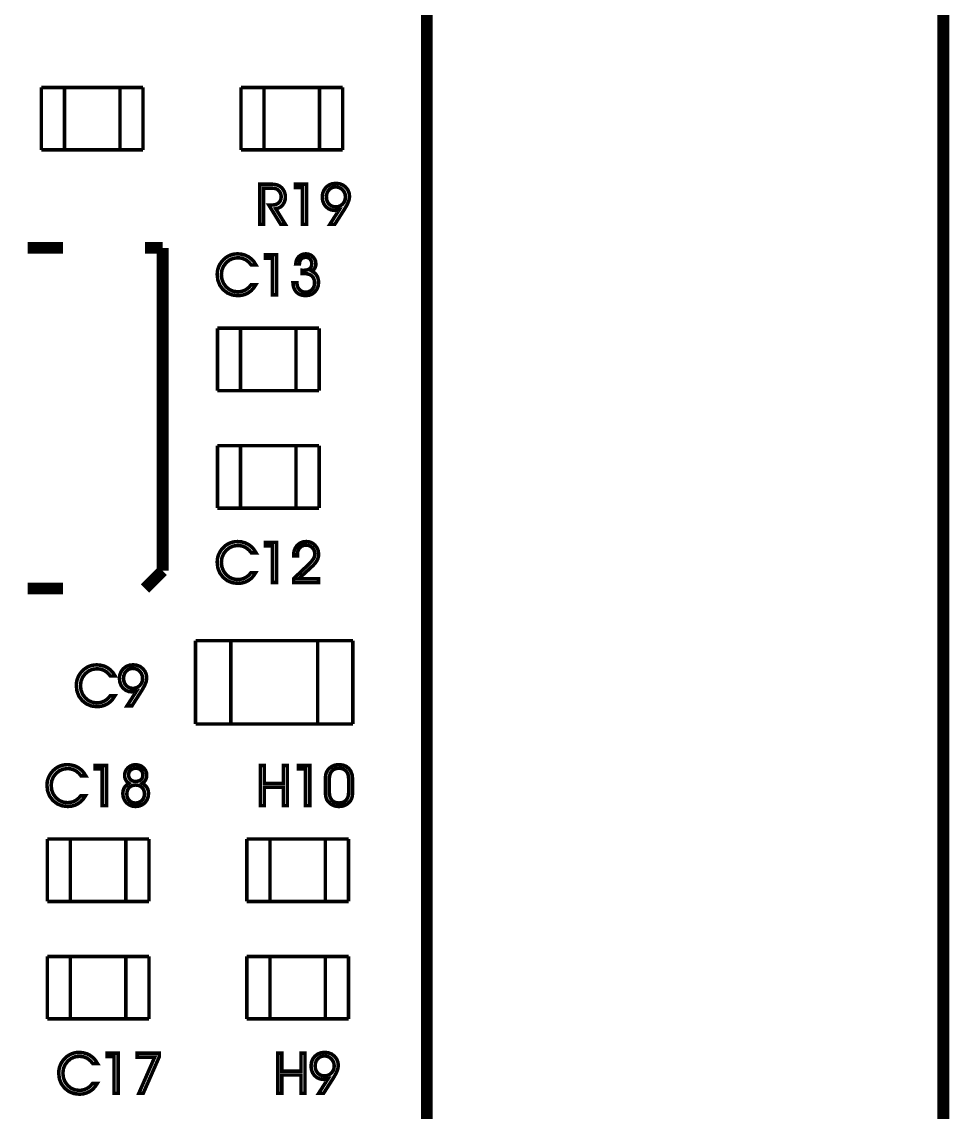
# Model space of a CAD drawing. Extents: x -1.96 to 2.19, y -1.6 to 2.11.
# Drawn here: x 1.397 to 2.187, y -0.478 to 0.451 of the extents above; entities that cross this region are included whole.
import ezdxf

# ---------------------------------------------------------------- set-up
doc = ezdxf.new("R2010")
doc.units = 0
doc.header["$LTSCALE"] = 0.000394
for name, color, linetype in [('KO', 7, 'CONTINUOUS'), ('M4', 7, 'CONTINUOUS'), ('TO', 7, 'CONTINUOUS')]:
    doc.layers.add(name, color=color, linetype=linetype)

msp = doc.modelspace()

# ---------------------------------------------------------------- linework, layer by layer
at = {"layer": 'KO', "color": 7, "linetype": 'CONTINUOUS', "const_width": 0.01}
for points in [[(1.741563, -1.596524), (1.741563, 2.103472)], [(2.181563, -1.596524), (2.181563, 2.103472)]]:
    msp.add_lwpolyline(points, dxfattribs=at)
at = {"layer": 'M4', "color": 7, "linetype": 'CONTINUOUS', "const_width": 0.003}
for points in [[(1.413256, 0.395043), (1.499866, 0.395043)], [(1.413256, 0.341898), (1.413256, 0.395043)], [(1.432941, 0.341898), (1.432941, 0.395043)], [(1.480181, 0.341898), (1.480181, 0.395043)], [(1.499866, 0.341898), (1.499866, 0.395043)], [(1.583256, 0.395043), (1.669866, 0.395043)], [(1.583256, 0.341898), (1.583256, 0.395043)], [(1.602941, 0.341898), (1.602941, 0.395043)], [(1.650181, 0.341898), (1.650181, 0.395043)], [(1.669866, 0.341898), (1.669866, 0.395043)], [(1.413256, 0.341898), (1.499866, 0.341898)], [(1.583256, 0.341898), (1.669866, 0.341898)], [(1.563256, 0.136898), (1.563256, 0.190043)], [(1.563256, 0.190043), (1.649866, 0.190043)], [(1.582941, 0.136898), (1.582941, 0.190043)], [(1.630181, 0.136898), (1.630181, 0.190043)], [(1.649866, 0.136898), (1.649866, 0.190043)], [(1.563256, 0.136898), (1.649866, 0.136898)], [(1.563256, 0.036898), (1.563256, 0.090043)], [(1.563256, 0.090043), (1.649866, 0.090043)], [(1.582941, 0.036898), (1.582941, 0.090043)], [(1.630181, 0.036898), (1.630181, 0.090043)], [(1.649866, 0.036898), (1.649866, 0.090043)], [(1.563256, 0.036898), (1.649866, 0.036898)], [(1.544563, -0.147024), (1.544563, -0.076024)], [(1.544563, -0.076024), (1.678563, -0.076024)], [(1.574563, -0.147024), (1.574563, -0.076024)], [(1.648563, -0.147024), (1.648563, -0.076024)], [(1.678563, -0.147024), (1.678563, -0.076024)], [(1.544563, -0.147024), (1.678563, -0.147024)], [(1.544563, -0.147024), (1.574563, -0.147024)], [(1.418256, -0.244953), (1.504866, -0.244953)], [(1.418256, -0.298098), (1.418256, -0.244953)], [(1.437941, -0.298098), (1.437941, -0.244953)], [(1.485181, -0.298098), (1.485181, -0.244953)], [(1.504866, -0.298098), (1.504866, -0.244953)], [(1.588256, -0.298098), (1.588256, -0.244953)], [(1.588256, -0.244953), (1.674866, -0.244953)], [(1.607941, -0.298098), (1.607941, -0.244953)], [(1.655181, -0.298098), (1.655181, -0.244953)], [(1.674866, -0.298098), (1.674866, -0.244953)], [(1.418256, -0.298098), (1.504866, -0.298098)], [(1.588256, -0.298098), (1.674866, -0.298098)], [(1.418256, -0.344953), (1.504866, -0.344953)], [(1.418256, -0.398098), (1.418256, -0.344953)], [(1.437941, -0.398098), (1.437941, -0.344953)], [(1.485181, -0.398098), (1.485181, -0.344953)], [(1.504866, -0.398098), (1.504866, -0.344953)], [(1.588256, -0.344953), (1.674866, -0.344953)], [(1.588256, -0.398098), (1.588256, -0.344953)], [(1.607941, -0.398098), (1.607941, -0.344953)], [(1.655181, -0.398098), (1.655181, -0.344953)], [(1.674866, -0.398098), (1.674866, -0.344953)], [(1.418256, -0.398098), (1.504866, -0.398098)], [(1.588256, -0.398098), (1.674866, -0.398098)]]:
    msp.add_lwpolyline(points, dxfattribs=at)
at = {"layer": 'TO', "color": 7, "linetype": 'CONTINUOUS'}
for points, const_width in [([(1.602579, 0.309339), (1.602579, 0.278472), (1.599268, 0.278472), (1.599268, 0.312701), (1.608461, 0.312701), (1.610351, 0.31265), (1.611976, 0.312497), (1.613339, 0.312244), (1.61453, 0.311871), (1.615646, 0.311366), (1.616685, 0.310728), (1.617955, 0.309665), (1.619032, 0.308387), (1.619921, 0.306894), (1.62058, 0.305264), (1.620975, 0.303571), (1.621106, 0.301815), (1.620845, 0.299289), (1.620059, 0.297009), (1.618748, 0.294976), (1.617039, 0.29335), (1.615069, 0.292307), (1.612835, 0.291846), (1.621106, 0.278472), (1.61711, 0.278472), (1.606953, 0.294976), (1.610197, 0.294976), (1.612226, 0.295188), (1.613985, 0.295822), (1.615476, 0.296878), (1.616606, 0.298268), (1.617285, 0.299901), (1.617512, 0.301772), (1.617442, 0.302941), (1.617234, 0.304038), (1.616886, 0.305063), (1.616407, 0.306008), (1.615792, 0.306868), (1.615043, 0.307646), (1.614322, 0.308197), (1.61351, 0.308632), (1.61261, 0.308953), (1.611415, 0.309168), (1.609724, 0.309296), (1.607539, 0.309339), (1.602579, 0.309339)], 0.003), ([(1.602579, 0.309339), (1.602579, 0.278472), (1.599268, 0.278472), (1.599268, 0.312701), (1.608461, 0.312701), (1.610351, 0.31265), (1.611976, 0.312497), (1.613339, 0.312244), (1.61453, 0.311871), (1.615646, 0.311366), (1.616685, 0.310728), (1.617955, 0.309665), (1.619032, 0.308387), (1.619921, 0.306894), (1.62058, 0.305264), (1.620975, 0.303571), (1.621106, 0.301815), (1.620845, 0.299289), (1.620059, 0.297009), (1.618748, 0.294976), (1.617039, 0.29335), (1.615069, 0.292307), (1.612835, 0.291846), (1.621106, 0.278472), (1.61711, 0.278472), (1.606953, 0.294976), (1.610197, 0.294976), (1.612226, 0.295188), (1.613985, 0.295822), (1.615476, 0.296878), (1.616606, 0.298268), (1.617285, 0.299901), (1.617512, 0.301772), (1.617442, 0.302941), (1.617234, 0.304038), (1.616886, 0.305063), (1.616407, 0.306008), (1.615792, 0.306868), (1.615043, 0.307646), (1.614322, 0.308197), (1.61351, 0.308632), (1.61261, 0.308953), (1.611415, 0.309168), (1.609724, 0.309296), (1.607539, 0.309339), (1.602579, 0.309339)], 0.003), ([(1.639224, 0.278472), (1.635654, 0.278472), (1.635654, 0.309764), (1.629685, 0.309764), (1.629685, 0.312701), (1.639224, 0.312701), (1.639224, 0.278472)], 0.003), ([(1.639224, 0.278472), (1.635654, 0.278472), (1.635654, 0.309764), (1.629685, 0.309764), (1.629685, 0.312701), (1.639224, 0.312701), (1.639224, 0.278472)], 0.003), ([(1.663161, 0.278472), (1.658957, 0.278472), (1.666941, 0.290878), (1.666228, 0.290722), (1.665554, 0.290593), (1.664917, 0.290492), (1.664326, 0.29042), (1.663773, 0.290377), (1.663256, 0.290362), (1.660331, 0.290723), (1.657763, 0.291805), (1.655555, 0.293606), (1.653863, 0.295957), (1.652849, 0.298676), (1.652512, 0.301764), (1.652879, 0.304938), (1.653977, 0.307723), (1.655803, 0.310118), (1.658194, 0.311955), (1.660985, 0.313058), (1.664173, 0.313425), (1.667306, 0.313063), (1.670066, 0.311976), (1.672453, 0.310165), (1.674289, 0.307831), (1.675389, 0.305163), (1.675756, 0.302165), (1.675286, 0.299154), (1.673874, 0.29561), (1.67152, 0.291535), (1.671277, 0.29115), (1.671074, 0.290828), (1.670909, 0.290571), (1.663161, 0.278472)], 0.003), ([(1.663161, 0.278472), (1.658957, 0.278472), (1.666941, 0.290878), (1.666228, 0.290722), (1.665554, 0.290593), (1.664917, 0.290492), (1.664326, 0.29042), (1.663773, 0.290377), (1.663256, 0.290362), (1.660331, 0.290723), (1.657763, 0.291805), (1.655555, 0.293606), (1.653863, 0.295957), (1.652849, 0.298676), (1.652512, 0.301764), (1.652879, 0.304938), (1.653977, 0.307723), (1.655803, 0.310118), (1.658194, 0.311955), (1.660985, 0.313058), (1.664173, 0.313425), (1.667306, 0.313063), (1.670066, 0.311976), (1.672453, 0.310165), (1.674289, 0.307831), (1.675389, 0.305163), (1.675756, 0.302165), (1.675286, 0.299154), (1.673874, 0.29561), (1.67152, 0.291535), (1.671277, 0.29115), (1.671074, 0.290828), (1.670909, 0.290571), (1.663161, 0.278472)], 0.003), ([(1.663965, 0.293346), (1.666183, 0.293619), (1.668153, 0.294436), (1.66987, 0.295795), (1.671193, 0.29755), (1.671987, 0.299556), (1.672252, 0.301815), (1.671982, 0.304098), (1.671171, 0.306131), (1.669819, 0.307909), (1.668084, 0.309287), (1.666115, 0.310114), (1.663913, 0.31039), (1.661797, 0.310122), (1.659922, 0.309322), (1.658291, 0.307992), (1.657029, 0.306245), (1.656272, 0.304202), (1.65602, 0.301862), (1.656268, 0.299529), (1.657016, 0.297491), (1.658268, 0.295748), (1.659896, 0.294415), (1.661796, 0.293614), (1.663965, 0.293346)], 0.003), ([(1.663965, 0.293346), (1.666183, 0.293619), (1.668153, 0.294436), (1.66987, 0.295795), (1.671193, 0.29755), (1.671987, 0.299556), (1.672252, 0.301815), (1.671982, 0.304098), (1.671171, 0.306131), (1.669819, 0.307909), (1.668084, 0.309287), (1.666115, 0.310114), (1.663913, 0.31039), (1.661797, 0.310122), (1.659922, 0.309322), (1.658291, 0.307992), (1.657029, 0.306245), (1.656272, 0.304202), (1.65602, 0.301862), (1.656268, 0.299529), (1.657016, 0.297491), (1.658268, 0.295748), (1.659896, 0.294415), (1.661796, 0.293614), (1.663965, 0.293346)], 0.003), ([(1.401563, 0.258472), (1.431563, 0.258472)], 0.01), ([(1.501563, 0.258472), (1.516563, 0.258472)], 0.01), ([(1.516563, -0.016524), (1.516563, 0.258472)], 0.01), ([(1.592028, 0.243843), (1.590434, 0.245784), (1.588718, 0.247353), (1.586878, 0.248543), (1.584894, 0.249379), (1.582732, 0.24988), (1.580394, 0.250047), (1.576768, 0.249577), (1.573511, 0.248166), (1.570622, 0.245819), (1.56837, 0.242816), (1.56702, 0.23946), (1.566571, 0.235748), (1.56702, 0.231829), (1.568365, 0.228341), (1.570606, 0.225283), (1.573485, 0.222923), (1.576746, 0.221505), (1.580394, 0.221031), (1.582686, 0.221197), (1.584827, 0.221692), (1.586815, 0.222516), (1.588641, 0.223666), (1.5903, 0.225141), (1.591795, 0.226937), (1.595791, 0.226937), (1.594049, 0.224244), (1.591949, 0.22199), (1.589492, 0.220173), (1.586754, 0.218851), (1.5838, 0.218056), (1.580626, 0.217791), (1.575874, 0.218364), (1.571679, 0.22008), (1.568039, 0.222941), (1.565239, 0.226655), (1.563559, 0.230942), (1.563, 0.235795), (1.563152, 0.238151), (1.563607, 0.240424), (1.564362, 0.242614), (1.565412, 0.244695), (1.566744, 0.246631), (1.568358, 0.248425), (1.570055, 0.249923), (1.571885, 0.251155), (1.573846, 0.252122), (1.575933, 0.252823), (1.578131, 0.253242), (1.580441, 0.253382), (1.58373, 0.253106), (1.586789, 0.252278), (1.589622, 0.250898), (1.592152, 0.249006), (1.594302, 0.246655), (1.596071, 0.243843), (1.592028, 0.243843)], 0.003), ([(1.592028, 0.243843), (1.590434, 0.245784), (1.588718, 0.247353), (1.586878, 0.248543), (1.584894, 0.249379), (1.582732, 0.24988), (1.580394, 0.250047), (1.576768, 0.249577), (1.573511, 0.248166), (1.570622, 0.245819), (1.56837, 0.242816), (1.56702, 0.23946), (1.566571, 0.235748), (1.56702, 0.231829), (1.568365, 0.228341), (1.570606, 0.225283), (1.573485, 0.222923), (1.576746, 0.221505), (1.580394, 0.221031), (1.582686, 0.221197), (1.584827, 0.221692), (1.586815, 0.222516), (1.588641, 0.223666), (1.5903, 0.225141), (1.591795, 0.226937), (1.595791, 0.226937), (1.594049, 0.224244), (1.591949, 0.22199), (1.589492, 0.220173), (1.586754, 0.218851), (1.5838, 0.218056), (1.580626, 0.217791), (1.575874, 0.218364), (1.571679, 0.22008), (1.568039, 0.222941), (1.565239, 0.226655), (1.563559, 0.230942), (1.563, 0.235795), (1.563152, 0.238151), (1.563607, 0.240424), (1.564362, 0.242614), (1.565412, 0.244695), (1.566744, 0.246631), (1.568358, 0.248425), (1.570055, 0.249923), (1.571885, 0.251155), (1.573846, 0.252122), (1.575933, 0.252823), (1.578131, 0.253242), (1.580441, 0.253382), (1.58373, 0.253106), (1.586789, 0.252278), (1.589622, 0.250898), (1.592152, 0.249006), (1.594302, 0.246655), (1.596071, 0.243843), (1.592028, 0.243843)], 0.003), ([(1.61365, 0.218472), (1.610079, 0.218472), (1.610079, 0.249764), (1.60411, 0.249764), (1.60411, 0.252701), (1.61365, 0.252701), (1.61365, 0.218472)], 0.003), ([(1.61365, 0.218472), (1.610079, 0.218472), (1.610079, 0.249764), (1.60411, 0.249764), (1.60411, 0.252701), (1.61365, 0.252701), (1.61365, 0.218472)], 0.003), ([(1.630933, 0.228862), (1.630933, 0.228583), (1.631167, 0.22645), (1.631867, 0.224575), (1.633035, 0.222957), (1.63455, 0.221719), (1.636286, 0.220976), (1.638244, 0.220728), (1.64035, 0.220974), (1.642196, 0.221713), (1.64378, 0.222949), (1.644989, 0.224568), (1.645712, 0.22646), (1.645953, 0.22863), (1.645697, 0.231036), (1.64493, 0.233024), (1.643654, 0.234591), (1.64188, 0.235721), (1.63963, 0.236397), (1.636906, 0.236622), (1.636518, 0.236622), (1.636192, 0.23662), (1.635933, 0.236614), (1.635713, 0.236604), (1.635514, 0.23659), (1.635331, 0.236575), (1.635331, 0.239421), (1.635511, 0.239406), (1.635698, 0.239392), (1.635894, 0.239382), (1.636134, 0.239376), (1.636441, 0.239374), (1.636815, 0.239374), (1.638883, 0.239529), (1.640578, 0.239995), (1.641902, 0.240772), (1.642846, 0.24186), (1.643413, 0.243249), (1.643602, 0.244941), (1.64344, 0.246451), (1.642953, 0.247769), (1.642142, 0.248898), (1.641089, 0.249759), (1.63987, 0.250274), (1.638484, 0.250445), (1.636928, 0.250277), (1.635612, 0.249772), (1.634535, 0.248929), (1.633731, 0.247784), (1.633237, 0.246371), (1.633051, 0.244685), (1.629921, 0.244685), (1.630302, 0.247168), (1.631156, 0.249284), (1.632484, 0.251031), (1.634216, 0.252337), (1.63627, 0.253121), (1.638646, 0.253382), (1.640865, 0.253104), (1.642852, 0.252269), (1.644606, 0.250878), (1.645971, 0.249107), (1.64679, 0.247127), (1.647063, 0.244941), (1.646974, 0.243637), (1.646711, 0.242449), (1.646276, 0.241378), (1.64564, 0.240397), (1.644798, 0.23947), (1.643748, 0.238594), (1.645457, 0.237507), (1.646858, 0.236212), (1.647953, 0.234705), (1.648736, 0.232995), (1.649208, 0.23108), (1.649366, 0.228961), (1.649021, 0.225975), (1.647983, 0.223324), (1.646252, 0.221008), (1.643998, 0.219222), (1.641392, 0.218149), (1.638437, 0.217791), (1.635325, 0.21812), (1.632683, 0.219106), (1.630508, 0.220752), (1.628882, 0.222968), (1.627887, 0.225672), (1.627524, 0.228862), (1.630933, 0.228862)], 0.003), ([(1.630933, 0.228862), (1.630933, 0.228583), (1.631167, 0.22645), (1.631867, 0.224575), (1.633035, 0.222957), (1.63455, 0.221719), (1.636286, 0.220976), (1.638244, 0.220728), (1.64035, 0.220974), (1.642196, 0.221713), (1.64378, 0.222949), (1.644989, 0.224568), (1.645712, 0.22646), (1.645953, 0.22863), (1.645697, 0.231036), (1.64493, 0.233024), (1.643654, 0.234591), (1.64188, 0.235721), (1.63963, 0.236397), (1.636906, 0.236622), (1.636518, 0.236622), (1.636192, 0.23662), (1.635933, 0.236614), (1.635713, 0.236604), (1.635514, 0.23659), (1.635331, 0.236575), (1.635331, 0.239421), (1.635511, 0.239406), (1.635698, 0.239392), (1.635894, 0.239382), (1.636134, 0.239376), (1.636441, 0.239374), (1.636815, 0.239374), (1.638883, 0.239529), (1.640578, 0.239995), (1.641902, 0.240772), (1.642846, 0.24186), (1.643413, 0.243249), (1.643602, 0.244941), (1.64344, 0.246451), (1.642953, 0.247769), (1.642142, 0.248898), (1.641089, 0.249759), (1.63987, 0.250274), (1.638484, 0.250445), (1.636928, 0.250277), (1.635612, 0.249772), (1.634535, 0.248929), (1.633731, 0.247784), (1.633237, 0.246371), (1.633051, 0.244685), (1.629921, 0.244685), (1.630302, 0.247168), (1.631156, 0.249284), (1.632484, 0.251031), (1.634216, 0.252337), (1.63627, 0.253121), (1.638646, 0.253382), (1.640865, 0.253104), (1.642852, 0.252269), (1.644606, 0.250878), (1.645971, 0.249107), (1.64679, 0.247127), (1.647063, 0.244941), (1.646974, 0.243637), (1.646711, 0.242449), (1.646276, 0.241378), (1.64564, 0.240397), (1.644798, 0.23947), (1.643748, 0.238594), (1.645457, 0.237507), (1.646858, 0.236212), (1.647953, 0.234705), (1.648736, 0.232995), (1.649208, 0.23108), (1.649366, 0.228961), (1.649021, 0.225975), (1.647983, 0.223324), (1.646252, 0.221008), (1.643998, 0.219222), (1.641392, 0.218149), (1.638437, 0.217791), (1.635325, 0.21812), (1.632683, 0.219106), (1.630508, 0.220752), (1.628882, 0.222968), (1.627887, 0.225672), (1.627524, 0.228862), (1.630933, 0.228862)], 0.003), ([(1.592028, -0.001157), (1.590434, 0.000784), (1.588718, 0.002353), (1.586878, 0.003543), (1.584894, 0.004379), (1.582732, 0.00488), (1.580394, 0.005047), (1.576768, 0.004577), (1.573511, 0.003166), (1.570622, 0.000819), (1.56837, -0.002184), (1.56702, -0.00554), (1.566571, -0.009252), (1.56702, -0.013171), (1.568365, -0.016659), (1.570606, -0.019717), (1.573485, -0.022077), (1.576746, -0.023495), (1.580394, -0.023969), (1.582686, -0.023803), (1.584827, -0.023308), (1.586815, -0.022484), (1.588641, -0.021334), (1.5903, -0.019859), (1.591795, -0.018063), (1.595791, -0.018063), (1.594049, -0.020756), (1.591949, -0.02301), (1.589492, -0.024827), (1.586754, -0.026149), (1.5838, -0.026944), (1.580626, -0.027209), (1.575874, -0.026636), (1.571679, -0.02492), (1.568039, -0.022059), (1.565239, -0.018345), (1.563559, -0.014058), (1.563, -0.009205), (1.563152, -0.006849), (1.563607, -0.004576), (1.564362, -0.002386), (1.565412, -0.000305), (1.566744, 0.001631), (1.568358, 0.003425), (1.570055, 0.004923), (1.571885, 0.006155), (1.573846, 0.007122), (1.575933, 0.007823), (1.578131, 0.008242), (1.580441, 0.008382), (1.58373, 0.008106), (1.586789, 0.007278), (1.589622, 0.005898), (1.592152, 0.004006), (1.594302, 0.001655), (1.596071, -0.001157), (1.592028, -0.001157)], 0.003), ([(1.592028, -0.001157), (1.590434, 0.000784), (1.588718, 0.002353), (1.586878, 0.003543), (1.584894, 0.004379), (1.582732, 0.00488), (1.580394, 0.005047), (1.576768, 0.004577), (1.573511, 0.003166), (1.570622, 0.000819), (1.56837, -0.002184), (1.56702, -0.00554), (1.566571, -0.009252), (1.56702, -0.013171), (1.568365, -0.016659), (1.570606, -0.019717), (1.573485, -0.022077), (1.576746, -0.023495), (1.580394, -0.023969), (1.582686, -0.023803), (1.584827, -0.023308), (1.586815, -0.022484), (1.588641, -0.021334), (1.5903, -0.019859), (1.591795, -0.018063), (1.595791, -0.018063), (1.594049, -0.020756), (1.591949, -0.02301), (1.589492, -0.024827), (1.586754, -0.026149), (1.5838, -0.026944), (1.580626, -0.027209), (1.575874, -0.026636), (1.571679, -0.02492), (1.568039, -0.022059), (1.565239, -0.018345), (1.563559, -0.014058), (1.563, -0.009205), (1.563152, -0.006849), (1.563607, -0.004576), (1.564362, -0.002386), (1.565412, -0.000305), (1.566744, 0.001631), (1.568358, 0.003425), (1.570055, 0.004923), (1.571885, 0.006155), (1.573846, 0.007122), (1.575933, 0.007823), (1.578131, 0.008242), (1.580441, 0.008382), (1.58373, 0.008106), (1.586789, 0.007278), (1.589622, 0.005898), (1.592152, 0.004006), (1.594302, 0.001655), (1.596071, -0.001157), (1.592028, -0.001157)], 0.003), ([(1.649315, -0.026528), (1.628094, -0.026528), (1.628094, -0.023213), (1.640224, -0.011701), (1.642353, -0.009588), (1.643937, -0.007793), (1.644984, -0.006315), (1.64563, -0.004984), (1.646017, -0.003621), (1.646146, -0.002224), (1.645913, -0.000197), (1.645213, 0.001601), (1.644043, 0.003169), (1.642514, 0.004378), (1.640731, 0.005102), (1.638693, 0.005343), (1.636617, 0.005096), (1.634838, 0.004354), (1.633358, 0.003118), (1.632247, 0.001473), (1.63158, -0.000497), (1.631358, -0.002795), (1.631361, -0.00293), (1.631369, -0.003094), (1.631382, -0.003283), (1.631396, -0.003474), (1.631406, -0.003631), (1.631409, -0.003756), (1.628094, -0.003756), (1.628094, -0.003244), (1.628432, -0.000006), (1.629445, 0.002802), (1.631134, 0.005181), (1.633359, 0.006981), (1.635973, 0.008064), (1.638972, 0.008425), (1.641731, 0.008077), (1.644197, 0.007032), (1.64637, 0.005287), (1.648062, 0.00303), (1.649076, 0.000449), (1.649413, -0.002457), (1.649271, -0.004204), (1.648844, -0.005903), (1.64813, -0.007551), (1.647113, -0.009189), (1.645762, -0.010861), (1.644079, -0.012567), (1.632539, -0.023213), (1.649315, -0.023213), (1.649315, -0.026528)], 0.003), ([(1.649315, -0.026528), (1.628094, -0.026528), (1.628094, -0.023213), (1.640224, -0.011701), (1.642353, -0.009588), (1.643937, -0.007793), (1.644984, -0.006315), (1.64563, -0.004984), (1.646017, -0.003621), (1.646146, -0.002224), (1.645913, -0.000197), (1.645213, 0.001601), (1.644043, 0.003169), (1.642514, 0.004378), (1.640731, 0.005102), (1.638693, 0.005343), (1.636617, 0.005096), (1.634838, 0.004354), (1.633358, 0.003118), (1.632247, 0.001473), (1.63158, -0.000497), (1.631358, -0.002795), (1.631361, -0.00293), (1.631369, -0.003094), (1.631382, -0.003283), (1.631396, -0.003474), (1.631406, -0.003631), (1.631409, -0.003756), (1.628094, -0.003756), (1.628094, -0.003244), (1.628432, -0.000006), (1.629445, 0.002802), (1.631134, 0.005181), (1.633359, 0.006981), (1.635973, 0.008064), (1.638972, 0.008425), (1.641731, 0.008077), (1.644197, 0.007032), (1.64637, 0.005287), (1.648062, 0.00303), (1.649076, 0.000449), (1.649413, -0.002457), (1.649271, -0.004204), (1.648844, -0.005903), (1.64813, -0.007551), (1.647113, -0.009189), (1.645762, -0.010861), (1.644079, -0.012567), (1.632539, -0.023213), (1.649315, -0.023213), (1.649315, -0.026528)], 0.003), ([(1.61365, -0.026528), (1.610079, -0.026528), (1.610079, 0.004764), (1.60411, 0.004764), (1.60411, 0.007701), (1.61365, 0.007701), (1.61365, -0.026528)], 0.003), ([(1.61365, -0.026528), (1.610079, -0.026528), (1.610079, 0.004764), (1.60411, 0.004764), (1.60411, 0.007701), (1.61365, 0.007701), (1.61365, -0.026528)], 0.003), ([(1.501563, -0.031524), (1.516563, -0.016524)], 0.01), ([(1.401563, -0.031524), (1.431563, -0.031524)], 0.01), ([(1.472028, -0.106157), (1.470434, -0.104216), (1.468718, -0.102647), (1.466878, -0.101457), (1.464894, -0.100621), (1.462732, -0.10012), (1.460394, -0.099953), (1.456768, -0.100423), (1.453511, -0.101834), (1.450622, -0.104181), (1.44837, -0.107184), (1.44702, -0.11054), (1.446571, -0.114252), (1.44702, -0.118171), (1.448365, -0.121659), (1.450606, -0.124717), (1.453485, -0.127077), (1.456746, -0.128495), (1.460394, -0.128969), (1.462686, -0.128803), (1.464827, -0.128308), (1.466815, -0.127484), (1.468641, -0.126334), (1.4703, -0.124859), (1.471795, -0.123063), (1.475791, -0.123063), (1.474049, -0.125756), (1.471949, -0.12801), (1.469492, -0.129827), (1.466754, -0.131149), (1.4638, -0.131944), (1.460626, -0.132209), (1.455874, -0.131636), (1.451679, -0.12992), (1.448039, -0.127059), (1.445239, -0.123345), (1.443559, -0.119058), (1.443, -0.114205), (1.443152, -0.111849), (1.443607, -0.109576), (1.444362, -0.107386), (1.445412, -0.105305), (1.446744, -0.103369), (1.448358, -0.101575), (1.450055, -0.100077), (1.451885, -0.098845), (1.453846, -0.097878), (1.455933, -0.097177), (1.458131, -0.096758), (1.460441, -0.096618), (1.46373, -0.096894), (1.466789, -0.097722), (1.469622, -0.099102), (1.472152, -0.100994), (1.474302, -0.103345), (1.476071, -0.106157), (1.472028, -0.106157)], 0.003), ([(1.472028, -0.106157), (1.470434, -0.104216), (1.468718, -0.102647), (1.466878, -0.101457), (1.464894, -0.100621), (1.462732, -0.10012), (1.460394, -0.099953), (1.456768, -0.100423), (1.453511, -0.101834), (1.450622, -0.104181), (1.44837, -0.107184), (1.44702, -0.11054), (1.446571, -0.114252), (1.44702, -0.118171), (1.448365, -0.121659), (1.450606, -0.124717), (1.453485, -0.127077), (1.456746, -0.128495), (1.460394, -0.128969), (1.462686, -0.128803), (1.464827, -0.128308), (1.466815, -0.127484), (1.468641, -0.126334), (1.4703, -0.124859), (1.471795, -0.123063), (1.475791, -0.123063), (1.474049, -0.125756), (1.471949, -0.12801), (1.469492, -0.129827), (1.466754, -0.131149), (1.4638, -0.131944), (1.460626, -0.132209), (1.455874, -0.131636), (1.451679, -0.12992), (1.448039, -0.127059), (1.445239, -0.123345), (1.443559, -0.119058), (1.443, -0.114205), (1.443152, -0.111849), (1.443607, -0.109576), (1.444362, -0.107386), (1.445412, -0.105305), (1.446744, -0.103369), (1.448358, -0.101575), (1.450055, -0.100077), (1.451885, -0.098845), (1.453846, -0.097878), (1.455933, -0.097177), (1.458131, -0.096758), (1.460441, -0.096618), (1.46373, -0.096894), (1.466789, -0.097722), (1.469622, -0.099102), (1.472152, -0.100994), (1.474302, -0.103345), (1.476071, -0.106157), (1.472028, -0.106157)], 0.003), ([(1.490386, -0.131528), (1.486181, -0.131528), (1.494165, -0.119122), (1.493453, -0.119278), (1.492778, -0.119407), (1.492142, -0.119508), (1.491551, -0.11958), (1.490998, -0.119623), (1.49048, -0.119638), (1.487556, -0.119277), (1.484988, -0.118195), (1.48278, -0.116394), (1.481088, -0.114043), (1.480074, -0.111324), (1.479736, -0.108236), (1.480103, -0.105062), (1.481201, -0.102277), (1.483028, -0.099882), (1.485418, -0.098045), (1.488209, -0.096942), (1.491398, -0.096575), (1.49453, -0.096937), (1.49729, -0.098024), (1.499677, -0.099835), (1.501513, -0.102169), (1.502614, -0.104837), (1.50298, -0.107835), (1.50251, -0.110846), (1.501099, -0.11439), (1.498744, -0.118465), (1.498501, -0.11885), (1.498298, -0.119172), (1.498134, -0.119429), (1.490386, -0.131528)], 0.003), ([(1.490386, -0.131528), (1.486181, -0.131528), (1.494165, -0.119122), (1.493453, -0.119278), (1.492778, -0.119407), (1.492142, -0.119508), (1.491551, -0.11958), (1.490998, -0.119623), (1.49048, -0.119638), (1.487556, -0.119277), (1.484988, -0.118195), (1.48278, -0.116394), (1.481088, -0.114043), (1.480074, -0.111324), (1.479736, -0.108236), (1.480103, -0.105062), (1.481201, -0.102277), (1.483028, -0.099882), (1.485418, -0.098045), (1.488209, -0.096942), (1.491398, -0.096575), (1.49453, -0.096937), (1.49729, -0.098024), (1.499677, -0.099835), (1.501513, -0.102169), (1.502614, -0.104837), (1.50298, -0.107835), (1.50251, -0.110846), (1.501099, -0.11439), (1.498744, -0.118465), (1.498501, -0.11885), (1.498298, -0.119172), (1.498134, -0.119429), (1.490386, -0.131528)], 0.003), ([(1.491189, -0.116654), (1.493408, -0.116381), (1.495377, -0.115564), (1.497094, -0.114205), (1.498417, -0.11245), (1.499211, -0.110444), (1.499476, -0.108185), (1.499206, -0.105902), (1.498395, -0.103869), (1.497043, -0.102091), (1.495308, -0.100713), (1.49334, -0.099886), (1.491138, -0.09961), (1.489021, -0.099878), (1.487147, -0.100678), (1.485516, -0.102008), (1.484253, -0.103755), (1.483496, -0.105798), (1.483244, -0.108138), (1.483493, -0.110471), (1.484241, -0.112509), (1.485492, -0.114252), (1.48712, -0.115585), (1.48902, -0.116386), (1.491189, -0.116654)], 0.003), ([(1.491189, -0.116654), (1.493408, -0.116381), (1.495377, -0.115564), (1.497094, -0.114205), (1.498417, -0.11245), (1.499211, -0.110444), (1.499476, -0.108185), (1.499206, -0.105902), (1.498395, -0.103869), (1.497043, -0.102091), (1.495308, -0.100713), (1.49334, -0.099886), (1.491138, -0.09961), (1.489021, -0.099878), (1.487147, -0.100678), (1.485516, -0.102008), (1.484253, -0.103755), (1.483496, -0.105798), (1.483244, -0.108138), (1.483493, -0.110471), (1.484241, -0.112509), (1.485492, -0.114252), (1.48712, -0.115585), (1.48902, -0.116386), (1.491189, -0.116654)], 0.003), ([(1.447028, -0.191157), (1.445434, -0.189216), (1.443718, -0.187647), (1.441878, -0.186457), (1.439894, -0.185621), (1.437732, -0.18512), (1.435394, -0.184953), (1.431768, -0.185423), (1.428511, -0.186834), (1.425622, -0.189181), (1.42337, -0.192184), (1.42202, -0.19554), (1.421571, -0.199252), (1.42202, -0.203171), (1.423365, -0.206659), (1.425606, -0.209717), (1.428485, -0.212077), (1.431746, -0.213495), (1.435394, -0.213969), (1.437686, -0.213803), (1.439827, -0.213308), (1.441815, -0.212484), (1.443641, -0.211334), (1.4453, -0.209859), (1.446795, -0.208063), (1.450791, -0.208063), (1.449049, -0.210756), (1.446949, -0.21301), (1.444492, -0.214827), (1.441754, -0.216149), (1.4388, -0.216944), (1.435626, -0.217209), (1.430874, -0.216636), (1.426679, -0.21492), (1.423039, -0.212059), (1.420239, -0.208345), (1.418559, -0.204058), (1.418, -0.199205), (1.418152, -0.196849), (1.418607, -0.194576), (1.419362, -0.192386), (1.420412, -0.190305), (1.421744, -0.188369), (1.423358, -0.186575), (1.425055, -0.185077), (1.426885, -0.183845), (1.428846, -0.182878), (1.430933, -0.182177), (1.433131, -0.181758), (1.435441, -0.181618), (1.43873, -0.181894), (1.441789, -0.182722), (1.444622, -0.184102), (1.447152, -0.185994), (1.449302, -0.188345), (1.451071, -0.191157), (1.447028, -0.191157)], 0.003), ([(1.447028, -0.191157), (1.445434, -0.189216), (1.443718, -0.187647), (1.441878, -0.186457), (1.439894, -0.185621), (1.437732, -0.18512), (1.435394, -0.184953), (1.431768, -0.185423), (1.428511, -0.186834), (1.425622, -0.189181), (1.42337, -0.192184), (1.42202, -0.19554), (1.421571, -0.199252), (1.42202, -0.203171), (1.423365, -0.206659), (1.425606, -0.209717), (1.428485, -0.212077), (1.431746, -0.213495), (1.435394, -0.213969), (1.437686, -0.213803), (1.439827, -0.213308), (1.441815, -0.212484), (1.443641, -0.211334), (1.4453, -0.209859), (1.446795, -0.208063), (1.450791, -0.208063), (1.449049, -0.210756), (1.446949, -0.21301), (1.444492, -0.214827), (1.441754, -0.216149), (1.4388, -0.216944), (1.435626, -0.217209), (1.430874, -0.216636), (1.426679, -0.21492), (1.423039, -0.212059), (1.420239, -0.208345), (1.418559, -0.204058), (1.418, -0.199205), (1.418152, -0.196849), (1.418607, -0.194576), (1.419362, -0.192386), (1.420412, -0.190305), (1.421744, -0.188369), (1.423358, -0.186575), (1.425055, -0.185077), (1.426885, -0.183845), (1.428846, -0.182878), (1.430933, -0.182177), (1.433131, -0.181758), (1.435441, -0.181618), (1.43873, -0.181894), (1.441789, -0.182722), (1.444622, -0.184102), (1.447152, -0.185994), (1.449302, -0.188345), (1.451071, -0.191157), (1.447028, -0.191157)], 0.003), ([(1.46865, -0.216528), (1.465079, -0.216528), (1.465079, -0.185236), (1.45911, -0.185236), (1.45911, -0.182299), (1.46865, -0.182299), (1.46865, -0.216528)], 0.003), ([(1.46865, -0.216528), (1.465079, -0.216528), (1.465079, -0.185236), (1.45911, -0.185236), (1.45911, -0.182299), (1.46865, -0.182299), (1.46865, -0.216528)], 0.003), ([(1.487811, -0.197406), (1.486704, -0.196555), (1.485791, -0.195588), (1.485075, -0.194512), (1.484559, -0.193323), (1.484249, -0.192042), (1.484146, -0.190669), (1.48445, -0.18833), (1.485365, -0.186209), (1.48689, -0.184303), (1.488836, -0.182813), (1.491034, -0.181917), (1.493484, -0.181618), (1.496023, -0.181907), (1.498277, -0.182775), (1.500248, -0.184224), (1.501768, -0.186074), (1.50268, -0.188142), (1.502984, -0.190425), (1.502881, -0.191925), (1.502571, -0.193277), (1.502055, -0.194488), (1.501324, -0.195567), (1.500366, -0.196542), (1.499181, -0.197406), (1.500827, -0.198492), (1.502164, -0.199713), (1.503193, -0.201067), (1.503922, -0.202572), (1.504361, -0.204247), (1.504508, -0.206091), (1.504162, -0.209127), (1.503125, -0.211788), (1.501394, -0.214071), (1.499115, -0.215815), (1.496429, -0.216861), (1.493339, -0.217209), (1.490499, -0.216858), (1.487963, -0.215805), (1.485732, -0.214047), (1.484002, -0.211782), (1.482966, -0.209207), (1.482622, -0.206323), (1.482755, -0.204457), (1.483157, -0.20278), (1.483831, -0.201291), (1.484809, -0.199929), (1.486137, -0.198634), (1.487811, -0.197406)], 0.003), ([(1.487811, -0.197406), (1.486704, -0.196555), (1.485791, -0.195588), (1.485075, -0.194512), (1.484559, -0.193323), (1.484249, -0.192042), (1.484146, -0.190669), (1.48445, -0.18833), (1.485365, -0.186209), (1.48689, -0.184303), (1.488836, -0.182813), (1.491034, -0.181917), (1.493484, -0.181618), (1.496023, -0.181907), (1.498277, -0.182775), (1.500248, -0.184224), (1.501768, -0.186074), (1.50268, -0.188142), (1.502984, -0.190425), (1.502881, -0.191925), (1.502571, -0.193277), (1.502055, -0.194488), (1.501324, -0.195567), (1.500366, -0.196542), (1.499181, -0.197406), (1.500827, -0.198492), (1.502164, -0.199713), (1.503193, -0.201067), (1.503922, -0.202572), (1.504361, -0.204247), (1.504508, -0.206091), (1.504162, -0.209127), (1.503125, -0.211788), (1.501394, -0.214071), (1.499115, -0.215815), (1.496429, -0.216861), (1.493339, -0.217209), (1.490499, -0.216858), (1.487963, -0.215805), (1.485732, -0.214047), (1.484002, -0.211782), (1.482966, -0.209207), (1.482622, -0.206323), (1.482755, -0.204457), (1.483157, -0.20278), (1.483831, -0.201291), (1.484809, -0.199929), (1.486137, -0.198634), (1.487811, -0.197406)], 0.003), ([(1.487531, -0.190146), (1.48771, -0.191734), (1.488247, -0.193111), (1.489142, -0.194272), (1.490326, -0.195154), (1.491724, -0.195682), (1.493339, -0.195858), (1.495236, -0.195698), (1.496815, -0.195217), (1.498075, -0.194413), (1.49899, -0.19331), (1.499538, -0.19192), (1.49972, -0.190244), (1.49953, -0.188699), (1.498959, -0.187356), (1.498008, -0.186213), (1.496768, -0.185344), (1.495313, -0.184823), (1.493646, -0.18465), (1.492001, -0.184823), (1.490546, -0.185346), (1.48928, -0.18622), (1.48831, -0.187358), (1.487727, -0.188667), (1.487531, -0.190146)], 0.003), ([(1.487531, -0.190146), (1.48771, -0.191734), (1.488247, -0.193111), (1.489142, -0.194272), (1.490326, -0.195154), (1.491724, -0.195682), (1.493339, -0.195858), (1.495236, -0.195698), (1.496815, -0.195217), (1.498075, -0.194413), (1.49899, -0.19331), (1.499538, -0.19192), (1.49972, -0.190244), (1.49953, -0.188699), (1.498959, -0.187356), (1.498008, -0.186213), (1.496768, -0.185344), (1.495313, -0.184823), (1.493646, -0.18465), (1.492001, -0.184823), (1.490546, -0.185346), (1.48928, -0.18622), (1.48831, -0.187358), (1.487727, -0.188667), (1.487531, -0.190146)], 0.003), ([(1.603126, -0.216528), (1.59974, -0.216528), (1.59974, -0.182299), (1.603126, -0.182299), (1.603126, -0.19765), (1.61939, -0.19765), (1.61939, -0.182299), (1.622752, -0.182299), (1.622752, -0.216528), (1.61939, -0.216528), (1.61939, -0.200913), (1.603126, -0.200913), (1.603126, -0.216528)], 0.003), ([(1.603126, -0.216528), (1.59974, -0.216528), (1.59974, -0.182299), (1.603126, -0.182299), (1.603126, -0.19765), (1.61939, -0.19765), (1.61939, -0.182299), (1.622752, -0.182299), (1.622752, -0.216528), (1.61939, -0.216528), (1.61939, -0.200913), (1.603126, -0.200913), (1.603126, -0.216528)], 0.003), ([(1.641854, -0.216528), (1.638283, -0.216528), (1.638283, -0.185236), (1.632315, -0.185236), (1.632315, -0.182299), (1.641854, -0.182299), (1.641854, -0.216528)], 0.003), ([(1.641854, -0.216528), (1.638283, -0.216528), (1.638283, -0.185236), (1.632315, -0.185236), (1.632315, -0.182299), (1.641854, -0.182299), (1.641854, -0.216528)], 0.003), ([(1.655193, -0.204492), (1.655193, -0.194343), (1.655245, -0.192311), (1.655403, -0.190647), (1.655665, -0.189343), (1.656045, -0.18825), (1.65656, -0.187203), (1.657213, -0.186205), (1.658428, -0.184833), (1.65981, -0.183689), (1.661362, -0.182772), (1.663053, -0.182108), (1.664851, -0.181708), (1.66676, -0.181575), (1.670093, -0.181947), (1.672921, -0.183061), (1.675244, -0.184913), (1.676967, -0.187423), (1.678001, -0.190501), (1.678346, -0.19415), (1.678346, -0.204638), (1.678297, -0.206377), (1.678147, -0.207908), (1.677898, -0.209224), (1.677542, -0.210394), (1.677066, -0.211464), (1.676469, -0.212437), (1.675285, -0.213843), (1.673898, -0.215018), (1.672307, -0.215965), (1.670563, -0.216655), (1.668714, -0.21707), (1.66676, -0.217209), (1.664854, -0.217077), (1.663061, -0.216683), (1.661378, -0.216024), (1.65982, -0.21511), (1.658418, -0.213962), (1.657165, -0.212579), (1.656539, -0.211638), (1.656039, -0.210568), (1.655665, -0.20937), (1.655403, -0.207987), (1.655245, -0.20636), (1.655193, -0.204492)], 0.003), ([(1.655193, -0.204492), (1.655193, -0.194343), (1.655245, -0.192311), (1.655403, -0.190647), (1.655665, -0.189343), (1.656045, -0.18825), (1.65656, -0.187203), (1.657213, -0.186205), (1.658428, -0.184833), (1.65981, -0.183689), (1.661362, -0.182772), (1.663053, -0.182108), (1.664851, -0.181708), (1.66676, -0.181575), (1.670093, -0.181947), (1.672921, -0.183061), (1.675244, -0.184913), (1.676967, -0.187423), (1.678001, -0.190501), (1.678346, -0.19415), (1.678346, -0.204638), (1.678297, -0.206377), (1.678147, -0.207908), (1.677898, -0.209224), (1.677542, -0.210394), (1.677066, -0.211464), (1.676469, -0.212437), (1.675285, -0.213843), (1.673898, -0.215018), (1.672307, -0.215965), (1.670563, -0.216655), (1.668714, -0.21707), (1.66676, -0.217209), (1.664854, -0.217077), (1.663061, -0.216683), (1.661378, -0.216024), (1.65982, -0.21511), (1.658418, -0.213962), (1.657165, -0.212579), (1.656539, -0.211638), (1.656039, -0.210568), (1.655665, -0.20937), (1.655403, -0.207987), (1.655245, -0.20636), (1.655193, -0.204492)], 0.003), ([(1.658504, -0.20522), (1.658748, -0.207851), (1.659479, -0.21006), (1.660697, -0.21185), (1.662338, -0.213168), (1.664357, -0.21396), (1.666752, -0.214224), (1.669142, -0.213962), (1.671158, -0.213178), (1.672803, -0.211874), (1.674014, -0.210102), (1.674742, -0.207915), (1.674984, -0.205319), (1.674984, -0.193516), (1.674741, -0.190932), (1.67401, -0.188749), (1.672787, -0.186969), (1.671139, -0.185659), (1.669128, -0.184873), (1.666752, -0.18461), (1.664357, -0.184875), (1.662338, -0.185669), (1.660697, -0.186992), (1.659479, -0.188796), (1.658748, -0.191017), (1.658504, -0.193661), (1.658504, -0.20522)], 0.003), ([(1.658504, -0.20522), (1.658748, -0.207851), (1.659479, -0.21006), (1.660697, -0.21185), (1.662338, -0.213168), (1.664357, -0.21396), (1.666752, -0.214224), (1.669142, -0.213962), (1.671158, -0.213178), (1.672803, -0.211874), (1.674014, -0.210102), (1.674742, -0.207915), (1.674984, -0.205319), (1.674984, -0.193516), (1.674741, -0.190932), (1.67401, -0.188749), (1.672787, -0.186969), (1.671139, -0.185659), (1.669128, -0.184873), (1.666752, -0.18461), (1.664357, -0.184875), (1.662338, -0.185669), (1.660697, -0.186992), (1.659479, -0.188796), (1.658748, -0.191017), (1.658504, -0.193661), (1.658504, -0.20522)], 0.003), ([(1.486031, -0.206697), (1.486267, -0.208755), (1.486975, -0.210562), (1.488157, -0.212122), (1.48968, -0.213318), (1.491407, -0.214034), (1.493339, -0.214272), (1.495448, -0.214029), (1.497294, -0.213299), (1.498878, -0.212083), (1.500085, -0.210499), (1.50081, -0.208658), (1.501051, -0.206563), (1.500824, -0.20442), (1.500142, -0.202578), (1.499004, -0.201035), (1.497496, -0.199871), (1.495695, -0.199173), (1.493598, -0.198941), (1.491427, -0.199171), (1.48958, -0.199863), (1.488059, -0.20102), (1.486931, -0.202575), (1.486256, -0.204467), (1.486031, -0.206697)], 0.003), ([(1.486031, -0.206697), (1.486267, -0.208755), (1.486975, -0.210562), (1.488157, -0.212122), (1.48968, -0.213318), (1.491407, -0.214034), (1.493339, -0.214272), (1.495448, -0.214029), (1.497294, -0.213299), (1.498878, -0.212083), (1.500085, -0.210499), (1.50081, -0.208658), (1.501051, -0.206563), (1.500824, -0.20442), (1.500142, -0.202578), (1.499004, -0.201035), (1.497496, -0.199871), (1.495695, -0.199173), (1.493598, -0.198941), (1.491427, -0.199171), (1.48958, -0.199863), (1.488059, -0.20102), (1.486931, -0.202575), (1.486256, -0.204467), (1.486031, -0.206697)], 0.003), ([(1.457028, -0.436157), (1.455434, -0.434216), (1.453718, -0.432647), (1.451878, -0.431457), (1.449894, -0.430621), (1.447732, -0.43012), (1.445394, -0.429953), (1.441768, -0.430423), (1.438511, -0.431834), (1.435622, -0.434181), (1.43337, -0.437184), (1.43202, -0.44054), (1.431571, -0.444252), (1.43202, -0.448171), (1.433365, -0.451659), (1.435606, -0.454717), (1.438485, -0.457077), (1.441746, -0.458495), (1.445394, -0.458969), (1.447686, -0.458803), (1.449827, -0.458308), (1.451815, -0.457484), (1.453641, -0.456334), (1.4553, -0.454859), (1.456795, -0.453063), (1.460791, -0.453063), (1.459049, -0.455756), (1.456949, -0.45801), (1.454492, -0.459827), (1.451754, -0.461149), (1.4488, -0.461944), (1.445626, -0.462209), (1.440874, -0.461636), (1.436679, -0.45992), (1.433039, -0.457059), (1.430239, -0.453345), (1.428559, -0.449058), (1.428, -0.444205), (1.428152, -0.441849), (1.428607, -0.439576), (1.429362, -0.437386), (1.430412, -0.435305), (1.431744, -0.433369), (1.433358, -0.431575), (1.435055, -0.430077), (1.436885, -0.428845), (1.438846, -0.427878), (1.440933, -0.427177), (1.443131, -0.426758), (1.445441, -0.426618), (1.44873, -0.426894), (1.451789, -0.427722), (1.454622, -0.429102), (1.457152, -0.430994), (1.459302, -0.433345), (1.461071, -0.436157), (1.457028, -0.436157)], 0.003), ([(1.457028, -0.436157), (1.455434, -0.434216), (1.453718, -0.432647), (1.451878, -0.431457), (1.449894, -0.430621), (1.447732, -0.43012), (1.445394, -0.429953), (1.441768, -0.430423), (1.438511, -0.431834), (1.435622, -0.434181), (1.43337, -0.437184), (1.43202, -0.44054), (1.431571, -0.444252), (1.43202, -0.448171), (1.433365, -0.451659), (1.435606, -0.454717), (1.438485, -0.457077), (1.441746, -0.458495), (1.445394, -0.458969), (1.447686, -0.458803), (1.449827, -0.458308), (1.451815, -0.457484), (1.453641, -0.456334), (1.4553, -0.454859), (1.456795, -0.453063), (1.460791, -0.453063), (1.459049, -0.455756), (1.456949, -0.45801), (1.454492, -0.459827), (1.451754, -0.461149), (1.4488, -0.461944), (1.445626, -0.462209), (1.440874, -0.461636), (1.436679, -0.45992), (1.433039, -0.457059), (1.430239, -0.453345), (1.428559, -0.449058), (1.428, -0.444205), (1.428152, -0.441849), (1.428607, -0.439576), (1.429362, -0.437386), (1.430412, -0.435305), (1.431744, -0.433369), (1.433358, -0.431575), (1.435055, -0.430077), (1.436885, -0.428845), (1.438846, -0.427878), (1.440933, -0.427177), (1.443131, -0.426758), (1.445441, -0.426618), (1.44873, -0.426894), (1.451789, -0.427722), (1.454622, -0.429102), (1.457152, -0.430994), (1.459302, -0.433345), (1.461071, -0.436157), (1.457028, -0.436157)], 0.003), ([(1.47865, -0.461528), (1.475079, -0.461528), (1.475079, -0.430236), (1.46911, -0.430236), (1.46911, -0.427299), (1.47865, -0.427299), (1.47865, -0.461528)], 0.003), ([(1.47865, -0.461528), (1.475079, -0.461528), (1.475079, -0.430236), (1.46911, -0.430236), (1.46911, -0.427299), (1.47865, -0.427299), (1.47865, -0.461528)], 0.003), ([(1.499984, -0.461528), (1.496224, -0.461528), (1.509768, -0.430661), (1.494787, -0.430661), (1.494787, -0.427299), (1.513665, -0.427299), (1.513665, -0.430378), (1.499984, -0.461528)], 0.003), ([(1.499984, -0.461528), (1.496224, -0.461528), (1.509768, -0.430661), (1.494787, -0.430661), (1.494787, -0.427299), (1.513665, -0.427299), (1.513665, -0.430378), (1.499984, -0.461528)], 0.003), ([(1.618126, -0.461528), (1.61474, -0.461528), (1.61474, -0.427299), (1.618126, -0.427299), (1.618126, -0.44265), (1.63439, -0.44265), (1.63439, -0.427299), (1.637752, -0.427299), (1.637752, -0.461528), (1.63439, -0.461528), (1.63439, -0.445913), (1.618126, -0.445913), (1.618126, -0.461528)], 0.003), ([(1.618126, -0.461528), (1.61474, -0.461528), (1.61474, -0.427299), (1.618126, -0.427299), (1.618126, -0.44265), (1.63439, -0.44265), (1.63439, -0.427299), (1.637752, -0.427299), (1.637752, -0.461528), (1.63439, -0.461528), (1.63439, -0.445913), (1.618126, -0.445913), (1.618126, -0.461528)], 0.003), ([(1.653591, -0.461528), (1.649386, -0.461528), (1.65737, -0.449122), (1.656657, -0.449278), (1.655983, -0.449407), (1.655346, -0.449508), (1.654756, -0.44958), (1.654202, -0.449623), (1.653685, -0.449638), (1.65076, -0.449277), (1.648192, -0.448195), (1.645984, -0.446394), (1.644292, -0.444043), (1.643279, -0.441324), (1.642941, -0.438236), (1.643308, -0.435062), (1.644406, -0.432277), (1.646232, -0.429882), (1.648623, -0.428045), (1.651414, -0.426942), (1.654602, -0.426575), (1.657735, -0.426937), (1.660495, -0.428024), (1.662882, -0.429835), (1.664718, -0.432169), (1.665819, -0.434837), (1.666185, -0.437835), (1.665715, -0.440846), (1.664303, -0.44439), (1.661949, -0.448465), (1.661706, -0.44885), (1.661503, -0.449172), (1.661339, -0.449429), (1.653591, -0.461528)], 0.003), ([(1.653591, -0.461528), (1.649386, -0.461528), (1.65737, -0.449122), (1.656657, -0.449278), (1.655983, -0.449407), (1.655346, -0.449508), (1.654756, -0.44958), (1.654202, -0.449623), (1.653685, -0.449638), (1.65076, -0.449277), (1.648192, -0.448195), (1.645984, -0.446394), (1.644292, -0.444043), (1.643279, -0.441324), (1.642941, -0.438236), (1.643308, -0.435062), (1.644406, -0.432277), (1.646232, -0.429882), (1.648623, -0.428045), (1.651414, -0.426942), (1.654602, -0.426575), (1.657735, -0.426937), (1.660495, -0.428024), (1.662882, -0.429835), (1.664718, -0.432169), (1.665819, -0.434837), (1.666185, -0.437835), (1.665715, -0.440846), (1.664303, -0.44439), (1.661949, -0.448465), (1.661706, -0.44885), (1.661503, -0.449172), (1.661339, -0.449429), (1.653591, -0.461528)], 0.003), ([(1.654394, -0.446654), (1.656612, -0.446381), (1.658582, -0.445564), (1.660299, -0.444205), (1.661622, -0.44245), (1.662416, -0.440444), (1.662681, -0.438185), (1.662411, -0.435902), (1.6616, -0.433869), (1.660248, -0.432091), (1.658513, -0.430713), (1.656545, -0.429886), (1.654343, -0.42961), (1.652226, -0.429878), (1.650351, -0.430678), (1.64872, -0.432008), (1.647458, -0.433755), (1.646701, -0.435798), (1.646449, -0.438138), (1.646697, -0.440471), (1.647446, -0.442509), (1.648697, -0.444252), (1.650325, -0.445585), (1.652225, -0.446386), (1.654394, -0.446654)], 0.003), ([(1.654394, -0.446654), (1.656612, -0.446381), (1.658582, -0.445564), (1.660299, -0.444205), (1.661622, -0.44245), (1.662416, -0.440444), (1.662681, -0.438185), (1.662411, -0.435902), (1.6616, -0.433869), (1.660248, -0.432091), (1.658513, -0.430713), (1.656545, -0.429886), (1.654343, -0.42961), (1.652226, -0.429878), (1.650351, -0.430678), (1.64872, -0.432008), (1.647458, -0.433755), (1.646701, -0.435798), (1.646449, -0.438138), (1.646697, -0.440471), (1.647446, -0.442509), (1.648697, -0.444252), (1.650325, -0.445585), (1.652225, -0.446386), (1.654394, -0.446654)], 0.003)]:
    msp.add_lwpolyline(points, dxfattribs=dict(at, const_width=const_width))

doc.saveas('drawing.dxf')
